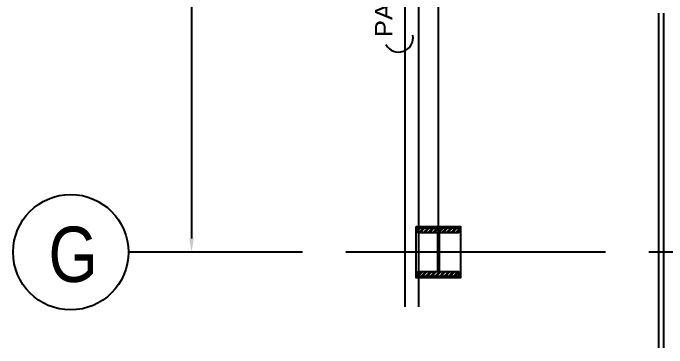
# Model space of a CAD drawing. Header units: millimetres. Extents: x 2148 to 2681, y 758 to 986.
# Drawn here: x 2406.58 to 2416.17, y 866.12 to 871.02 of the extents above; entities that cross this region are included whole.
import ezdxf

# ---------------------------------------------------------------- set-up
doc = ezdxf.new("R2010")
doc.units = ezdxf.units.MM
doc.linetypes.add('CENTER2', pattern=[28.575, 19.05, -3.175, 3.175, -3.175])
for name, color, linetype in [('A-Hatch', 253, 'Continuous'), ('cladding', 2, 'Continuous'), ('COL-EX', 2, 'Continuous'), ('COLUMN', 7, 'Continuous'), ('FIXTURE', 1, 'Continuous'), ('S_GRID LINES', 252, 'Continuous'), ('TEXT', 6, 'Continuous')]:
    doc.layers.add(name, color=color, linetype=linetype)
doc.styles.add('ARIALNW', font='ARIALN.TTF')
doc.styles.add('MMTX$0$ESMX$0$X-OPTA1D', font='x-opta1d')
doc.dimstyles.new('DIM 100', dxfattribs={"dimtxt": 0.2, "dimasz": 0.2, "dimexe": 0.1, "dimexo": 0, "dimgap": 0.05, "dimtad": 1, "dimzin": 0, "dimdsep": 46, "dimtxsty": 'ARIALNW', "dimcen": 0.09, "dimclrd": 6, "dimclre": 6, "dimclrt": 13, "dimadec": 0, "dimazin": 0, "dimtfac": 1, "dimtofl": 0, "dimtmove": 2, "dimatfit": 3, "dimfxl": 1, "dimtolj": 1, "dimtzin": 0, "dimarcsym": 0})

# ---------------------------------------------------------------- blocks, each defined once
blk = doc.blocks.new('*D2546')
at = {"layer": 'Defpoints', "color": 0, "transparency": 16777216}
for p in [(2410.0449, 875.5185, 0), (2409.1945, 867.5185), (2410.3476, 867.5185, 0)]:
    blk.add_point(p, dxfattribs=at)
at = {"layer": 'FIXTURE', "color": 6, "lineweight": -2, "transparency": 16777216}
for p, q in [((2410.0449, 875.5185), (2409.0945, 875.5185)), ((2409.1945, 875.3185), (2409.1945, 867.7185)), ((2410.3476, 867.5185), (2409.0945, 867.5185))]:
    blk.add_line(p, q, dxfattribs=at)
at = {"layer": 'FIXTURE', "color": 6, "transparency": 16777216}
for points in [[(2409.1612, 875.3185), (2409.2279, 875.3185), (2409.1945, 875.5185)], [(2409.1612, 867.7185), (2409.2279, 867.7185), (2409.1945, 867.5185)]]:
    blk.add_solid(points, dxfattribs=at)
at = {"layer": 'FIXTURE', "color": 13, "transparency": 16777216, "insert": (2408.9914, 871.5185), "char_height": 0.3, "attachment_point": 5, "rotation": 90, "style": 'ARIALNW'}
blk.add_mtext('\\A1;8.00', dxfattribs=at)

msp = doc.modelspace()

# ---------------------------------------------------------------- hatches: boundary and pattern name
at = {"layer": 'A-Hatch'}
h = msp.add_hatch(dxfattribs=at)
h.set_pattern_fill('ANSI32', color=256, scale=0.005, style=0)
h.set_pattern_definition([(45, (122.653275, 3e-13), (-0.0336759605, 0.0336759605), []), (45, (122.675726, 3e-13), (-0.0336759605, 0.0336759605), [])])
h.paths.add_polyline_path([(2412.8288363, 867.808508), (2413.1138363, 867.808508), (2413.1138363, 867.868508), (2412.5138363, 867.868508), (2412.5138363, 867.808508), (2412.7988363, 867.808508), (2412.7988363, 867.228508), (2412.5138363, 867.228508), (2412.5138363, 867.168508), (2413.1138363, 867.168508), (2413.1138363, 867.228508), (2412.8288363, 867.228508)])

# ---------------------------------------------------------------- linework, layer by layer
msp.add_circle((2407.422451, 867.518508, 0), 0.8452448)
for p, q in [((2412.3210596, 875.0103436, 0), (2412.3210596, 866.7180331, 0)), ((2412.5215302, 875.0103436, 0), (2412.5215302, 866.7180331, 0))]:
    msp.add_line(p, q, dxfattribs=at)
msp.add_arc((2412.2316351, 870.6623744), 0.2125325, 208.39781624, 9.84151871, dxfattribs=at)
at = {"layer": 'cladding', "elevation": 0}
msp.add_lwpolyline([(2412.4888363, 867.893508), (2413.1388363, 867.893508), (2413.1388363, 867.143508), (2412.4888363, 867.143508)], close=True, dxfattribs=at)
at = {"layer": 'COL-EX', "elevation": 0}
msp.add_lwpolyline([(2412.8288363, 867.808508), (2413.1138363, 867.808508), (2413.1138363, 867.868508), (2412.5138363, 867.868508), (2412.5138363, 867.808508), (2412.7988363, 867.808508), (2412.7988363, 867.228508), (2412.5138363, 867.228508), (2412.5138363, 867.168508), (2413.1138363, 867.168508), (2413.1138363, 867.228508), (2412.8288363, 867.228508)], close=True, dxfattribs=at)
at = {"layer": 'COLUMN'}
for p, q in [((2416.0432313, 871.019075, 0), (2416.0432313, 866.1158389, 0)), ((2416.1175473, 871.019075, 0), (2416.1175473, 866.1158389, 0))]:
    msp.add_line(p, q, dxfattribs=at)
at = {"layer": 'S_GRID LINES', "linetype": 'CENTER2', "ltscale": 0.2}
for p, q in [((2412.8138363, 867.518508, 0), (2412.8138363, 903.5418845, 0)), ((2426.6960968, 867.518508, 0), (2408.2676958, 867.518508, 0))]:
    msp.add_line(p, q, dxfattribs=at)

# ---------------------------------------------------------------- texts
at = {"color": 2, "style": 'MMTX$0$ESMX$0$X-OPTA1D', "width": 1.1}
msp.add_text('PARAPET WALL', height=0.25536, rotation=90, dxfattribs=at).set_placement((2412.1396552, 870.6692594, 0))
at = {"layer": 'TEXT', "insert": (2407.0963121, 867.8922014, 0), "char_height": 0.81, "width": 5.094635714, "attachment_point": 1, "style": 'ARIALNW'}
msp.add_mtext('G', dxfattribs=at)

# ---------------------------------------------------------------- dimensions: what is measured, and where the dimension line sits
at = {"layer": 'FIXTURE'}
dim = msp.add_linear_dim(base=(2409.1945237, 867.518508), p1=(2410.0449187, 875.518508, 0), p2=(2410.3476429, 867.518508, 0), angle=90, dimstyle='DIM 100', override={"dimtxt": 0.3}, dxfattribs=at)
dim.commit()
dim.dimension.update_dxf_attribs({"geometry": '*D2546', "text_midpoint": (2408.9913519, 871.518508)})

doc.saveas('drawing.dxf')
